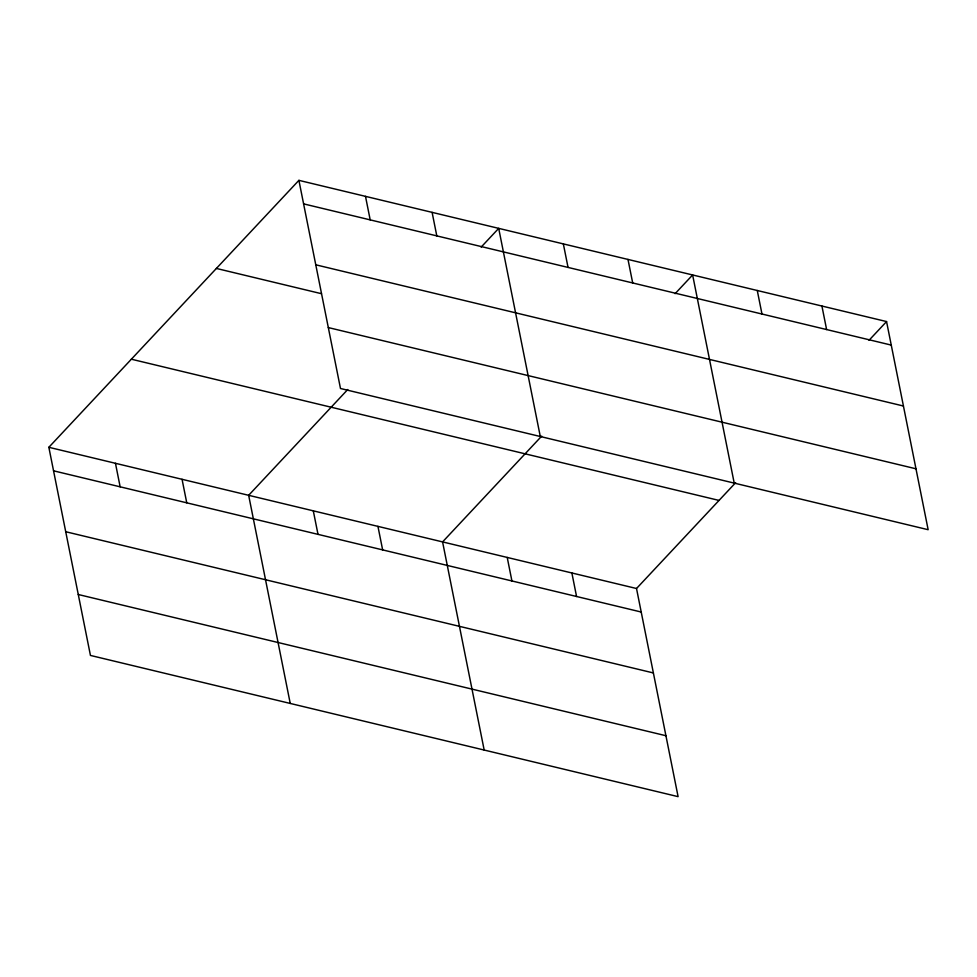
<?xml version="1.0" encoding="UTF-8"?>
<svg xmlns="http://www.w3.org/2000/svg" width="977" height="977" viewBox="0 0 977 977"><rect width="100%" height="100%" fill="white"/><g stroke="black" fill="none" stroke-linecap="round" stroke-linejoin="round"><path stroke-width="1.47" d="M735.62 482.711L636.515 588.508L678.099 796.646L90.446 655.433L48.85 447.295L298.901 180.354L886.554 321.567L928.15 529.705L340.485 388.492L298.901 180.354M347.763 389.505L248.659 495.302L290.242 703.44M481.172 247.083L498.697 228.374L540.293 436.511M541.685 436.108L442.581 541.905L484.177 750.043M675.095 293.686L692.632 274.964L734.216 483.114M869.029 340.289L886.554 321.567M303.603 203.875L891.256 345.089M315.766 264.804L903.432 406.017M216.381 268.443L321.47 293.698M328.309 327.576L915.974 468.789M131.37 359.206L719.023 500.419M48.85 447.295L636.515 588.508M53.552 470.816L641.217 612.029M65.728 531.732L653.381 672.945M78.27 594.505L665.923 735.718M821.913 306.033L826.615 329.554M757.273 290.499L761.975 314.02M627.991 259.43L632.693 282.951M563.35 243.908L568.04 267.417M571.875 572.974L576.564 596.495M507.222 557.44L511.924 580.961M432.103 212.363L436.804 235.884M365.496 196.365L370.198 219.886M377.94 526.371L382.642 549.892M313.299 510.837L318.001 534.358M182.052 479.304L186.754 502.825M115.457 463.293L120.147 486.815"/></g></svg>
